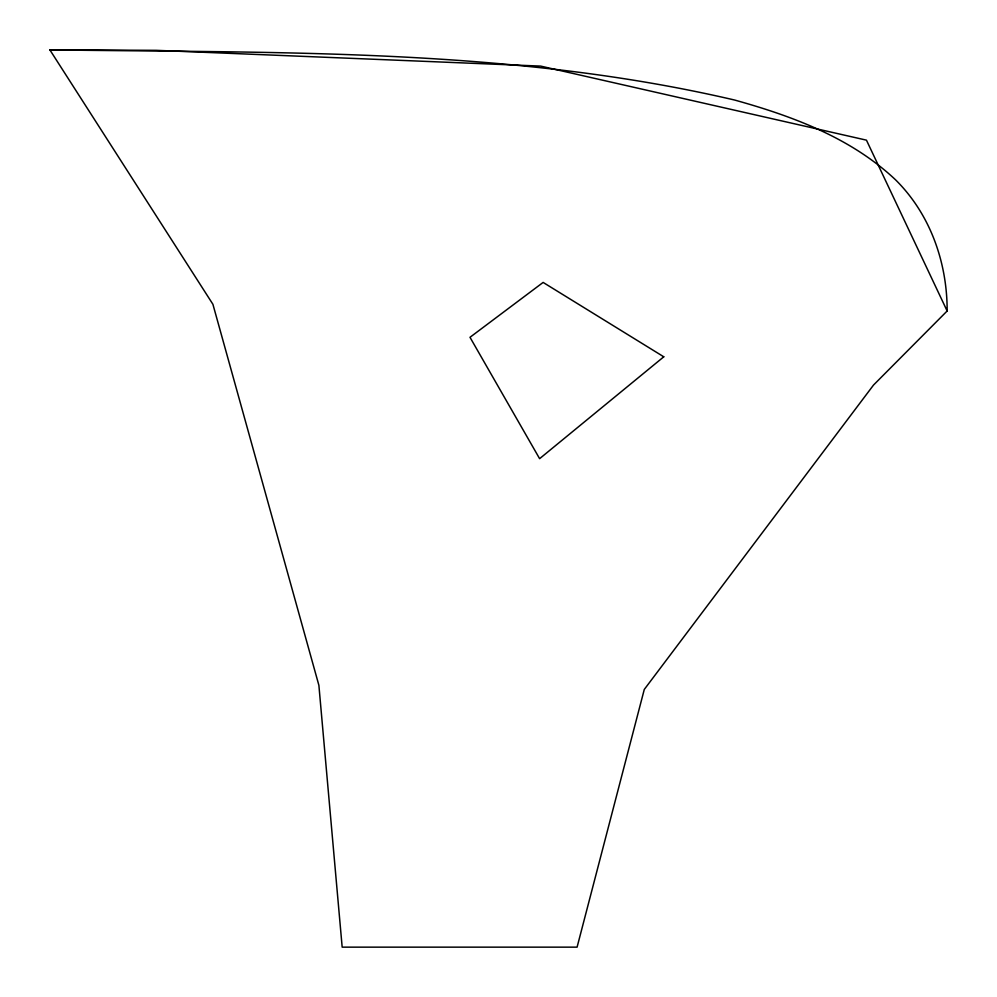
<?xml version="1.0" encoding="UTF-8"?>
<svg xmlns="http://www.w3.org/2000/svg" width="997" height="997" viewBox="0 0 997 997"><rect width="100%" height="100%" fill="white"/><g stroke="black" fill="none" stroke-linecap="round" stroke-linejoin="round"><path stroke-width="1.5" d="M947.15 310.989L873.534 385.041L644.286 689.438L577.089 947.15L342.17 947.15L318.89 685.325L212.909 304.284L49.85 49.85L156.23 50.336L540.636 66.101L866.443 140.153L947.15 310.989C947.25 262.572 930.288 214.168 895.505 179.772C851.064 137.873 792.54 116.163 734.664 100.049C510.651 47.669 278.412 53.165 49.85 49.85M663.778 356.801L539.614 458.67L469.998 337.298L543.128 282.425L663.778 356.801"/></g></svg>
